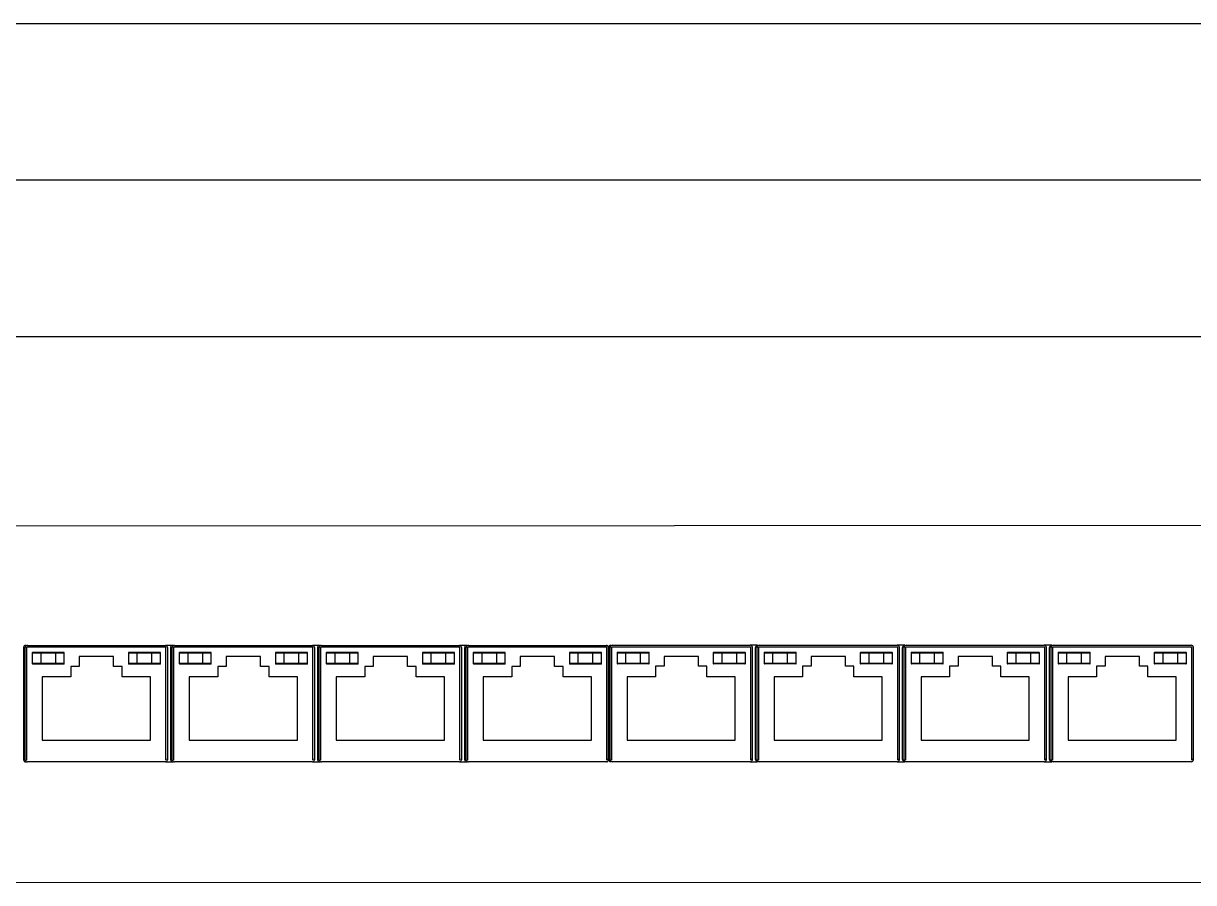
# Model space of a CAD drawing. Header units: inches. Extents: x 29 to 2254, y 8 to 2046.
# Drawn here: x 1955 to 2099.4, y 1172.2 to 1278.2 of the extents above; entities that cross this region are included whole.
import ezdxf

# ---------------------------------------------------------------- set-up
doc = ezdxf.new("R2010")
doc.units = ezdxf.units.IN
doc.header["$MEASUREMENT"] = 0

msp = doc.modelspace()

# ---------------------------------------------------------------- linework, layer by layer
at = {"color": 0}
for p, q in [((1683.2, 1278.24), (2224.57, 1278.24)), ((1663.88, 1258.92), (2243.88, 1258.92)), ((1663.88, 1258.92), (2243.88, 1258.92)), ((1653.88, 1239.6), (2253.88, 1239.6)), ((1955.54, 1201.49), (1972.56, 1201.49)), ((1973.48, 1201.49), (1972.56, 1201.49)), ((1973.68, 1201.49), (1990.7, 1201.49)), ((1991.62, 1201.49), (1990.7, 1201.49)), ((1991.82, 1201.49), (2008.84, 1201.49)), ((2009.76, 1201.49), (2008.84, 1201.49)), ((2009.96, 1201.49), (2026.98, 1201.49)), ((2027.71, 1201.5), (2044.73, 1201.5)), ((2045.65, 1201.5), (2044.73, 1201.5)), ((2045.85, 1201.5), (2062.87, 1201.5)), ((2063.79, 1201.5), (2062.87, 1201.5)), ((2063.99, 1201.5), (2081.01, 1201.5)), ((2081.93, 1201.5), (2081.01, 1201.5)), ((2082.13, 1201.5), (2099.15, 1201.5)), ((1955.05, 1201.23), (1955.05, 1187.38)), ((1955.08, 1187.38), (1955.08, 1201.23)), ((1955.28, 1187.31), (1955.28, 1201.3)), ((1955.28, 1187.38), (1955.28, 1201.23)), ((1955.47, 1187.31), (1955.47, 1201.3)), ((1955.47, 1201.3), (1972.62, 1201.3)), ((1956.13, 1200.58), (1956.13, 1199.24)), ((1956.13, 1200.58), (1960.09, 1200.58)), ((1956.19, 1200.64), (1960.04, 1200.64)), ((1957.19, 1200.64), (1957.19, 1199.19)), ((1959.04, 1199.19), (1959.04, 1200.64)), ((1960.09, 1199.24), (1960.09, 1200.58)), ((1961.94, 1200.11), (1961.94, 1198.89)), ((1966.16, 1200.11), (1961.94, 1200.11)), ((1966.16, 1198.89), (1966.16, 1200.11)), ((1968.01, 1200.58), (1968.01, 1199.24)), ((1968.01, 1200.58), (1971.97, 1200.58)), ((1968.06, 1200.64), (1971.91, 1200.64)), ((1969.06, 1200.64), (1969.06, 1199.19)), ((1970.91, 1199.19), (1970.91, 1200.64)), ((1971.97, 1199.24), (1971.97, 1200.58)), ((1972.62, 1187.31), (1972.62, 1201.3)), ((1972.82, 1201.23), (1972.82, 1187.38)), ((1973.22, 1187.38), (1973.22, 1201.23)), ((1973.42, 1187.31), (1973.42, 1201.3)), ((1973.42, 1187.38), (1973.42, 1201.23)), ((1973.61, 1187.31), (1973.61, 1201.3)), ((1973.61, 1201.3), (1990.76, 1201.3)), ((1974.27, 1200.58), (1974.27, 1199.24)), ((1974.27, 1200.58), (1978.23, 1200.58)), ((1974.33, 1200.64), (1978.18, 1200.64)), ((1975.33, 1200.64), (1975.33, 1199.19)), ((1977.18, 1199.19), (1977.18, 1200.64)), ((1978.23, 1199.24), (1978.23, 1200.58)), ((1980.08, 1200.11), (1980.08, 1198.89)), ((1984.3, 1200.11), (1980.08, 1200.11)), ((1984.3, 1198.89), (1984.3, 1200.11)), ((1986.15, 1200.58), (1986.15, 1199.24)), ((1986.15, 1200.58), (1990.11, 1200.58)), ((1986.2, 1200.64), (1990.05, 1200.64)), ((1987.2, 1200.64), (1987.2, 1199.19)), ((1989.05, 1199.19), (1989.05, 1200.64)), ((1990.11, 1199.24), (1990.11, 1200.58)), ((1990.76, 1187.31), (1990.76, 1201.3)), ((1990.96, 1201.23), (1990.96, 1187.38)), ((1991.36, 1187.38), (1991.36, 1201.23)), ((1991.56, 1187.31), (1991.56, 1201.3)), ((1991.56, 1187.38), (1991.56, 1201.23)), ((1991.75, 1187.31), (1991.75, 1201.3)), ((1991.75, 1201.3), (2008.9, 1201.3)), ((1992.41, 1200.58), (1992.41, 1199.24)), ((1992.41, 1200.58), (1996.37, 1200.58)), ((1992.47, 1200.64), (1996.32, 1200.64)), ((1993.47, 1200.64), (1993.47, 1199.19)), ((1995.32, 1199.19), (1995.32, 1200.64)), ((1996.37, 1199.24), (1996.37, 1200.58)), ((1998.22, 1200.11), (1998.22, 1198.89)), ((2002.44, 1200.11), (1998.22, 1200.11)), ((2002.44, 1198.89), (2002.44, 1200.11)), ((2004.29, 1200.58), (2004.29, 1199.24)), ((2004.29, 1200.58), (2008.25, 1200.58)), ((2004.34, 1200.64), (2008.19, 1200.64)), ((2005.34, 1200.64), (2005.34, 1199.19)), ((2007.19, 1199.19), (2007.19, 1200.64)), ((2008.25, 1199.24), (2008.25, 1200.58)), ((2008.9, 1187.31), (2008.9, 1201.3)), ((2009.1, 1201.23), (2009.1, 1187.38)), ((2009.5, 1187.38), (2009.5, 1201.23)), ((2009.7, 1187.31), (2009.7, 1201.3)), ((2009.7, 1187.38), (2009.7, 1201.23)), ((2009.89, 1187.31), (2009.89, 1201.3)), ((2009.89, 1201.3), (2027.04, 1201.3)), ((2010.55, 1200.58), (2010.55, 1199.24)), ((2010.55, 1200.58), (2014.51, 1200.58)), ((2010.61, 1200.64), (2014.46, 1200.64)), ((2011.61, 1200.64), (2011.61, 1199.19)), ((2013.46, 1199.19), (2013.46, 1200.64)), ((2014.51, 1199.24), (2014.51, 1200.58)), ((2016.36, 1200.11), (2016.36, 1198.89)), ((2020.58, 1200.11), (2016.36, 1200.11)), ((2020.58, 1198.89), (2020.58, 1200.11)), ((2022.43, 1200.58), (2022.43, 1199.24)), ((2022.43, 1200.58), (2026.39, 1200.58)), ((2022.48, 1200.64), (2026.33, 1200.64)), ((2023.48, 1200.64), (2023.48, 1199.19)), ((2025.33, 1199.19), (2025.33, 1200.64)), ((2026.39, 1199.24), (2026.39, 1200.58)), ((2027.04, 1187.31), (2027.04, 1201.3)), ((2027.24, 1201.23), (2027.24, 1187.38)), ((2027.25, 1187.39), (2027.25, 1201.24)), ((2027.44, 1187.32), (2027.44, 1201.31)), ((2027.44, 1187.39), (2027.44, 1201.24)), ((2027.64, 1187.32), (2027.64, 1201.31)), ((2027.64, 1201.31), (2044.79, 1201.31)), ((2028.3, 1200.59), (2028.3, 1199.25)), ((2028.3, 1200.59), (2032.26, 1200.59)), ((2028.35, 1200.65), (2032.21, 1200.65)), ((2029.36, 1200.65), (2029.36, 1199.2)), ((2031.2, 1199.2), (2031.2, 1200.65)), ((2032.26, 1199.25), (2032.26, 1200.59)), ((2034.11, 1200.12), (2034.11, 1198.91)), ((2038.33, 1200.12), (2034.11, 1200.12)), ((2038.33, 1198.91), (2038.33, 1200.12)), ((2040.17, 1200.59), (2040.17, 1199.25)), ((2040.17, 1200.59), (2044.13, 1200.59)), ((2040.23, 1200.65), (2044.08, 1200.65)), ((2041.23, 1200.65), (2041.23, 1199.2)), ((2043.08, 1199.2), (2043.08, 1200.65)), ((2044.13, 1199.25), (2044.13, 1200.59)), ((2044.79, 1187.32), (2044.79, 1201.31)), ((2044.99, 1201.24), (2044.99, 1187.39)), ((2045.39, 1187.39), (2045.39, 1201.24)), ((2045.58, 1187.32), (2045.58, 1201.31)), ((2045.58, 1187.39), (2045.58, 1201.24)), ((2045.78, 1187.32), (2045.78, 1201.31)), ((2045.78, 1201.31), (2062.93, 1201.31)), ((2046.44, 1200.59), (2046.44, 1199.25)), ((2046.44, 1200.59), (2050.4, 1200.59)), ((2046.49, 1200.65), (2050.35, 1200.65)), ((2047.5, 1200.65), (2047.5, 1199.2)), ((2049.34, 1199.2), (2049.34, 1200.65)), ((2050.4, 1199.25), (2050.4, 1200.59)), ((2052.25, 1200.12), (2052.25, 1198.91)), ((2056.47, 1200.12), (2052.25, 1200.12)), ((2056.47, 1198.91), (2056.47, 1200.12)), ((2058.31, 1200.59), (2058.31, 1199.25)), ((2058.31, 1200.59), (2062.27, 1200.59)), ((2058.37, 1200.65), (2062.22, 1200.65)), ((2059.37, 1200.65), (2059.37, 1199.2)), ((2061.22, 1199.2), (2061.22, 1200.65)), ((2062.27, 1199.25), (2062.27, 1200.59)), ((2062.93, 1187.32), (2062.93, 1201.31)), ((2063.13, 1201.24), (2063.13, 1187.39)), ((2063.53, 1187.39), (2063.53, 1201.24)), ((2063.72, 1187.32), (2063.72, 1201.31)), ((2063.72, 1187.39), (2063.72, 1201.24)), ((2063.92, 1187.32), (2063.92, 1201.31)), ((2063.92, 1201.31), (2081.07, 1201.31)), ((2064.58, 1200.59), (2064.58, 1199.25)), ((2064.58, 1200.59), (2068.54, 1200.59)), ((2064.63, 1200.65), (2068.49, 1200.65)), ((2065.64, 1200.65), (2065.64, 1199.2)), ((2067.48, 1199.2), (2067.48, 1200.65)), ((2068.54, 1199.25), (2068.54, 1200.59)), ((2070.39, 1200.12), (2070.39, 1198.91)), ((2074.61, 1200.12), (2070.39, 1200.12)), ((2074.61, 1198.91), (2074.61, 1200.12)), ((2076.45, 1200.59), (2076.45, 1199.25)), ((2076.45, 1200.59), (2080.41, 1200.59)), ((2076.51, 1200.65), (2080.36, 1200.65)), ((2077.51, 1200.65), (2077.51, 1199.2)), ((2079.36, 1199.2), (2079.36, 1200.65)), ((2080.41, 1199.25), (2080.41, 1200.59)), ((2081.07, 1187.32), (2081.07, 1201.31)), ((2081.27, 1201.24), (2081.27, 1187.39)), ((2081.67, 1187.39), (2081.67, 1201.24)), ((2081.86, 1187.32), (2081.86, 1201.31)), ((2081.86, 1187.39), (2081.86, 1201.24)), ((2082.06, 1187.32), (2082.06, 1201.31)), ((2082.06, 1201.31), (2099.21, 1201.31)), ((2082.72, 1200.59), (2082.72, 1199.25)), ((2082.72, 1200.59), (2086.68, 1200.59)), ((2082.77, 1200.65), (2086.63, 1200.65)), ((2083.78, 1200.65), (2083.78, 1199.2)), ((2085.62, 1199.2), (2085.62, 1200.65)), ((2086.68, 1199.25), (2086.68, 1200.59)), ((2088.53, 1200.12), (2088.53, 1198.91)), ((2092.75, 1200.12), (2088.53, 1200.12)), ((2092.75, 1198.91), (2092.75, 1200.12)), ((2094.59, 1200.59), (2094.59, 1199.25)), ((2094.59, 1200.59), (2098.55, 1200.59)), ((2094.65, 1200.65), (2098.5, 1200.65)), ((2095.65, 1200.65), (2095.65, 1199.2)), ((2097.5, 1199.2), (2097.5, 1200.65)), ((2098.55, 1199.25), (2098.55, 1200.59)), ((2099.21, 1187.32), (2099.21, 1201.31)), ((2099.41, 1201.24), (2099.41, 1187.39)), ((2099.44, 1187.39), (2099.44, 1201.24)), ((1960.09, 1199.24), (1956.13, 1199.24)), ((1960.04, 1199.19), (1956.19, 1199.19)), ((1960.88, 1198.89), (1960.88, 1197.6)), ((1961.94, 1198.89), (1960.88, 1198.89)), ((1967.22, 1198.89), (1966.16, 1198.89)), ((1967.22, 1197.6), (1967.22, 1198.89)), ((1971.97, 1199.24), (1968.01, 1199.24)), ((1971.91, 1199.19), (1968.06, 1199.19)), ((1978.23, 1199.24), (1974.27, 1199.24)), ((1978.18, 1199.19), (1974.33, 1199.19)), ((1979.02, 1198.89), (1979.02, 1197.6)), ((1980.08, 1198.89), (1979.02, 1198.89)), ((1985.36, 1198.89), (1984.3, 1198.89)), ((1985.36, 1197.6), (1985.36, 1198.89)), ((1990.11, 1199.24), (1986.15, 1199.24)), ((1990.05, 1199.19), (1986.2, 1199.19)), ((1996.37, 1199.24), (1992.41, 1199.24)), ((1996.32, 1199.19), (1992.47, 1199.19)), ((1997.16, 1198.89), (1997.16, 1197.6)), ((1998.22, 1198.89), (1997.16, 1198.89)), ((2003.5, 1198.89), (2002.44, 1198.89)), ((2003.5, 1197.6), (2003.5, 1198.89)), ((2008.25, 1199.24), (2004.29, 1199.24)), ((2008.19, 1199.19), (2004.34, 1199.19)), ((2014.51, 1199.24), (2010.55, 1199.24)), ((2014.46, 1199.19), (2010.61, 1199.19)), ((2015.3, 1198.89), (2015.3, 1197.6)), ((2016.36, 1198.89), (2015.3, 1198.89)), ((2021.64, 1198.89), (2020.58, 1198.89)), ((2021.64, 1197.6), (2021.64, 1198.89)), ((2026.39, 1199.24), (2022.43, 1199.24)), ((2026.33, 1199.19), (2022.48, 1199.19)), ((2032.26, 1199.25), (2028.3, 1199.25)), ((2032.21, 1199.2), (2028.35, 1199.2)), ((2033.05, 1198.91), (2033.05, 1197.61)), ((2034.11, 1198.91), (2033.05, 1198.91)), ((2039.38, 1198.91), (2038.33, 1198.91)), ((2039.38, 1197.61), (2039.38, 1198.91)), ((2044.13, 1199.25), (2040.17, 1199.25)), ((2044.08, 1199.2), (2040.23, 1199.2)), ((2050.4, 1199.25), (2046.44, 1199.25)), ((2050.35, 1199.2), (2046.49, 1199.2)), ((2051.19, 1198.91), (2051.19, 1197.61)), ((2052.25, 1198.91), (2051.19, 1198.91)), ((2057.52, 1198.91), (2056.47, 1198.91)), ((2057.52, 1197.61), (2057.52, 1198.91)), ((2062.27, 1199.25), (2058.31, 1199.25)), ((2062.22, 1199.2), (2058.37, 1199.2)), ((2068.54, 1199.25), (2064.58, 1199.25)), ((2068.49, 1199.2), (2064.63, 1199.2)), ((2069.33, 1198.91), (2069.33, 1197.61)), ((2070.39, 1198.91), (2069.33, 1198.91)), ((2075.66, 1198.91), (2074.61, 1198.91)), ((2075.66, 1197.61), (2075.66, 1198.91)), ((2080.41, 1199.25), (2076.45, 1199.25)), ((2080.36, 1199.2), (2076.51, 1199.2)), ((2086.68, 1199.25), (2082.72, 1199.25)), ((2086.63, 1199.2), (2082.77, 1199.2)), ((2087.47, 1198.91), (2087.47, 1197.61)), ((2088.53, 1198.91), (2087.47, 1198.91)), ((2093.8, 1198.91), (2092.75, 1198.91)), ((2093.8, 1197.61), (2093.8, 1198.91)), ((2098.55, 1199.25), (2094.59, 1199.25)), ((2098.5, 1199.2), (2094.65, 1199.2)), ((1957.37, 1197.6), (1957.37, 1189.78)), ((1960.88, 1197.6), (1957.37, 1197.6)), ((1970.73, 1197.6), (1967.22, 1197.6)), ((1970.73, 1189.78), (1970.73, 1197.6)), ((1975.51, 1197.6), (1975.51, 1189.78)), ((1979.02, 1197.6), (1975.51, 1197.6)), ((1988.87, 1197.6), (1985.36, 1197.6)), ((1988.87, 1189.78), (1988.87, 1197.6)), ((1993.65, 1197.6), (1993.65, 1189.78)), ((1997.16, 1197.6), (1993.65, 1197.6)), ((2007, 1197.6), (2003.5, 1197.6)), ((2007, 1189.78), (2007, 1197.6)), ((2011.79, 1197.6), (2011.79, 1189.78)), ((2015.3, 1197.6), (2011.79, 1197.6)), ((2025.14, 1197.6), (2021.64, 1197.6)), ((2025.14, 1189.78), (2025.14, 1197.6)), ((2029.54, 1197.61), (2029.54, 1189.79)), ((2033.05, 1197.61), (2029.54, 1197.61)), ((2042.89, 1197.61), (2039.38, 1197.61)), ((2042.89, 1189.79), (2042.89, 1197.61)), ((2047.68, 1197.61), (2047.68, 1189.79)), ((2051.19, 1197.61), (2047.68, 1197.61)), ((2061.03, 1197.61), (2057.52, 1197.61)), ((2061.03, 1189.79), (2061.03, 1197.61)), ((2065.82, 1197.61), (2065.82, 1189.79)), ((2069.33, 1197.61), (2065.82, 1197.61)), ((2079.17, 1197.61), (2075.66, 1197.61)), ((2079.17, 1189.79), (2079.17, 1197.61)), ((2083.96, 1197.61), (2083.96, 1189.79)), ((2087.47, 1197.61), (2083.96, 1197.61)), ((2097.31, 1197.61), (2093.8, 1197.61)), ((2097.31, 1189.79), (2097.31, 1197.61)), ((1957.37, 1189.78), (1970.73, 1189.78)), ((1975.51, 1189.78), (1988.87, 1189.78)), ((1993.65, 1189.78), (2007, 1189.78)), ((2011.79, 1189.78), (2025.14, 1189.78)), ((2029.54, 1189.79), (2042.89, 1189.79)), ((2047.68, 1189.79), (2061.03, 1189.79)), ((2065.82, 1189.79), (2079.17, 1189.79)), ((2083.96, 1189.79), (2097.31, 1189.79)), ((1972.56, 1187.11), (1955.54, 1187.11)), ((1972.56, 1187.11), (1973.48, 1187.11)), ((1990.7, 1187.11), (1973.68, 1187.11)), ((1990.7, 1187.11), (1991.62, 1187.11)), ((2008.84, 1187.11), (1991.82, 1187.11)), ((2008.84, 1187.11), (2009.76, 1187.11)), ((2026.98, 1187.11), (2009.96, 1187.11)), ((2044.73, 1187.12), (2027.71, 1187.12)), ((2044.73, 1187.12), (2045.65, 1187.12)), ((2062.87, 1187.12), (2045.85, 1187.12)), ((2062.87, 1187.12), (2063.79, 1187.12)), ((2081.01, 1187.12), (2063.99, 1187.12)), ((2081.01, 1187.12), (2081.93, 1187.12)), ((2099.15, 1187.12), (2082.13, 1187.12))]:
    msp.add_line(p, q, dxfattribs=at)
msp.add_lwpolyline([(2198.47, 1216.27), (1709.13, 1216.16), (1709.13, 1172.22), (2198.47, 1172.27)], close=True, dxfattribs=at)
for centre, radius, start, end in [((1955.34, 1201.23), 0.264, 90, 180), ((1955.54, 1201.23), 0.264, 90, 180), ((1972.56, 1201.23), 0.264, 0, 90), ((1973.48, 1201.23), 0.264, 90, 180), ((1973.68, 1201.23), 0.264, 90, 180), ((1990.7, 1201.23), 0.264, 0, 90), ((1991.62, 1201.23), 0.264, 90, 180), ((1991.82, 1201.23), 0.264, 90, 180), ((2008.84, 1201.23), 0.264, 0, 90), ((2009.76, 1201.23), 0.264, 90, 180), ((2009.96, 1201.23), 0.264, 90, 180), ((2026.98, 1201.23), 0.264, 0, 90), ((2027.51, 1201.24), 0.264, 90, 180), ((2027.71, 1201.24), 0.264, 90, 180), ((2044.73, 1201.24), 0.264, 0, 90), ((2045.65, 1201.24), 0.264, 90, 180), ((2045.85, 1201.24), 0.264, 90, 180), ((2062.87, 1201.24), 0.264, 0, 90), ((2063.79, 1201.24), 0.264, 90, 180), ((2063.99, 1201.24), 0.264, 90, 180), ((2081.01, 1201.24), 0.264, 0, 90), ((2081.93, 1201.24), 0.264, 90, 180), ((2082.13, 1201.24), 0.264, 90, 180), ((2099.15, 1201.24), 0.264, 0, 90), ((1956.19, 1200.58), 0.0528, 90.0001, 180), ((1960.04, 1200.58), 0.0528, 0, 89.9997), ((1968.06, 1200.58), 0.0528, 90.0001, 180), ((1971.91, 1200.58), 0.0528, 0, 89.9998), ((1974.33, 1200.58), 0.0528, 90.0001, 180), ((1978.18, 1200.58), 0.0528, 0, 89.9997), ((1986.2, 1200.58), 0.0528, 90.0001, 180), ((1990.05, 1200.58), 0.0528, 0, 89.9998), ((1992.47, 1200.58), 0.0528, 90.0001, 180), ((1996.32, 1200.58), 0.0528, 0, 89.9997), ((2004.34, 1200.58), 0.0528, 90.0001, 180), ((2008.19, 1200.58), 0.0528, 0, 89.9998), ((2010.61, 1200.58), 0.0528, 90.0001, 180), ((2014.46, 1200.58), 0.0528, 0, 89.9997), ((2022.48, 1200.58), 0.0528, 90.0001, 180), ((2026.33, 1200.58), 0.0528, 0, 89.9998), ((2028.35, 1200.59), 0.0528, 90.0001, 180), ((2032.21, 1200.59), 0.0528, 0, 89.9997), ((2040.23, 1200.59), 0.0528, 90.0001, 180), ((2044.08, 1200.59), 0.0528, 0, 89.9998), ((2046.49, 1200.59), 0.0528, 90.0001, 180), ((2050.35, 1200.59), 0.0528, 0, 89.9997), ((2058.37, 1200.59), 0.0528, 90.0001, 180), ((2062.22, 1200.59), 0.0528, 0, 89.9998), ((2064.63, 1200.59), 0.0528, 90.0001, 180), ((2068.49, 1200.59), 0.0528, 0, 89.9997), ((2076.51, 1200.59), 0.0528, 90.0001, 180), ((2080.36, 1200.59), 0.0528, 0, 89.9998), ((2082.77, 1200.59), 0.0528, 90.0001, 180), ((2086.63, 1200.59), 0.0528, 0, 89.9997), ((2094.65, 1200.59), 0.0528, 90.0001, 180), ((2098.5, 1200.59), 0.0528, 0, 89.9998), ((1956.19, 1199.24), 0.0528, 180, 269.9996), ((1960.04, 1199.24), 0.0528, 270.0001, 0), ((1968.06, 1199.24), 0.0528, 180, 269.9998), ((1971.91, 1199.24), 0.0528, 270.0001, 0), ((1974.33, 1199.24), 0.0528, 180, 269.9996), ((1978.18, 1199.24), 0.0528, 270.0001, 0), ((1986.2, 1199.24), 0.0528, 180, 269.9998), ((1990.05, 1199.24), 0.0528, 270.0001, 0), ((1992.47, 1199.24), 0.0528, 180, 269.9996), ((1996.32, 1199.24), 0.0528, 270.0001, 0), ((2004.34, 1199.24), 0.0528, 180, 269.9998), ((2008.19, 1199.24), 0.0528, 270.0001, 0), ((2010.61, 1199.24), 0.0528, 180, 269.9996), ((2014.46, 1199.24), 0.0528, 270.0001, 0), ((2022.48, 1199.24), 0.0528, 180, 269.9998), ((2026.33, 1199.24), 0.0528, 270.0001, 0), ((2028.35, 1199.25), 0.0528, 180, 269.9996), ((2032.21, 1199.25), 0.0528, 270.0001, 0), ((2040.23, 1199.25), 0.0528, 180, 269.9998), ((2044.08, 1199.25), 0.0528, 270.0001, 0), ((2046.49, 1199.25), 0.0528, 180, 269.9996), ((2050.35, 1199.25), 0.0528, 270.0001, 0), ((2058.37, 1199.25), 0.0528, 180, 269.9998), ((2062.22, 1199.25), 0.0528, 270.0001, 0), ((2064.63, 1199.25), 0.0528, 180, 269.9996), ((2068.49, 1199.25), 0.0528, 270.0001, 0), ((2076.51, 1199.25), 0.0528, 180, 269.9998), ((2080.36, 1199.25), 0.0528, 270.0001, 0), ((2082.77, 1199.25), 0.0528, 180, 269.9996), ((2086.63, 1199.25), 0.0528, 270.0001, 0), ((2094.65, 1199.25), 0.0528, 180, 269.9998), ((2098.5, 1199.25), 0.0528, 270.0001, 0), ((1955.34, 1187.38), 0.264, 180, 270), ((1955.01, 1187.5), 0.264, 314.427, 0), ((1955.54, 1187.38), 0.264, 180, 270), ((1955.21, 1187.5), 0.264, 314.427, 0), ((1972.56, 1187.38), 0.264, 270, 0), ((1972.89, 1187.5), 0.264, 180, 210.382), ((1973.48, 1187.38), 0.264, 180, 270), ((1973.15, 1187.5), 0.264, 314.427, 0), ((1973.68, 1187.38), 0.264, 180, 270), ((1973.35, 1187.5), 0.264, 314.427, 0), ((1990.7, 1187.38), 0.264, 270, 0), ((1991.03, 1187.5), 0.264, 180, 210.382), ((1991.62, 1187.38), 0.264, 180, 270), ((1991.29, 1187.5), 0.264, 314.427, 0), ((1991.82, 1187.38), 0.264, 180, 270), ((1991.49, 1187.5), 0.264, 314.427, 0), ((2008.84, 1187.38), 0.264, 270, 0), ((2009.17, 1187.5), 0.264, 180, 210.382), ((2009.76, 1187.38), 0.264, 180, 270), ((2009.43, 1187.5), 0.264, 314.427, 0), ((2009.96, 1187.38), 0.264, 180, 270), ((2009.63, 1187.5), 0.264, 314.427, 0), ((2026.98, 1187.38), 0.264, 270, 0), ((2027.31, 1187.5), 0.264, 180, 210.382), ((2027.51, 1187.39), 0.264, 180, 270), ((2027.18, 1187.51), 0.264, 314.427, 0), ((2027.71, 1187.39), 0.264, 180, 270), ((2027.38, 1187.51), 0.264, 314.427, 0), ((2044.73, 1187.39), 0.264, 270, 0), ((2045.06, 1187.51), 0.264, 180, 210.382), ((2045.65, 1187.39), 0.264, 180, 270), ((2045.32, 1187.51), 0.264, 314.427, 0), ((2045.85, 1187.39), 0.264, 180, 270), ((2045.52, 1187.51), 0.264, 314.427, 0), ((2062.87, 1187.39), 0.264, 270, 0), ((2063.2, 1187.51), 0.264, 180, 210.382), ((2063.79, 1187.39), 0.264, 180, 270), ((2063.46, 1187.51), 0.264, 314.427, 0), ((2063.99, 1187.39), 0.264, 180, 270), ((2063.66, 1187.51), 0.264, 314.427, 0), ((2081.01, 1187.39), 0.264, 270, 0), ((2081.34, 1187.51), 0.264, 180, 210.382), ((2081.93, 1187.39), 0.264, 180, 270), ((2081.6, 1187.51), 0.264, 314.427, 0), ((2082.13, 1187.39), 0.264, 180, 270), ((2081.8, 1187.51), 0.264, 314.427, 0), ((2099.15, 1187.39), 0.264, 270, 0), ((2099.48, 1187.51), 0.264, 180, 210.382)]:
    msp.add_arc(centre, radius, start, end, dxfattribs=at)

doc.saveas('drawing.dxf')
